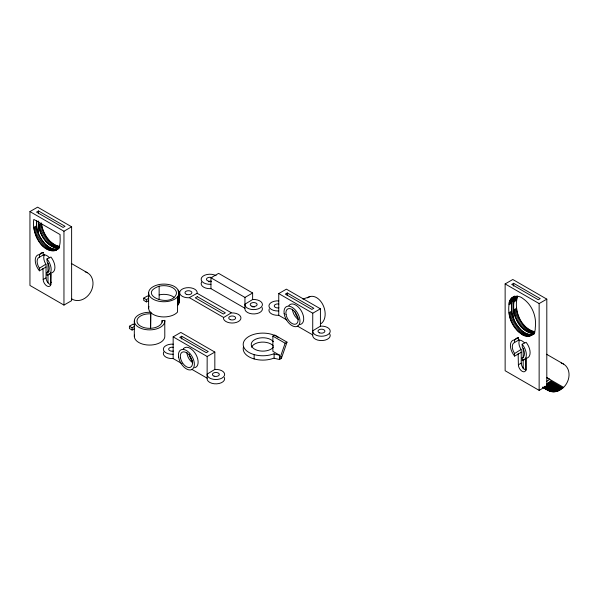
<?xml version="1.0" encoding="UTF-8"?>
<svg xmlns="http://www.w3.org/2000/svg" width="599" height="599" viewBox="0 0 599 599"><rect width="100%" height="100%" fill="white"/><g stroke="black" fill="none" stroke-linecap="round" stroke-linejoin="round"><path stroke-width="0.9" d="M177.559 305.52L179.004 302.772L178.839 299.904M509.008 304.704C508.379 297.044 517.723 293.75 522.994 298.616C532.264 304.951 536.809 316.826 535.266 327.84C535.895 335.5 526.551 338.794 521.28 333.928C512.01 327.593 507.465 315.718 509.008 304.704L511.868 303.057L512.534 299.552L514.556 296.355L511.703 298.002M534.241 333.329C517.761 332.647 509.345 309.885 515.544 296.318M531.972 333.418L534.825 331.771C520.142 328.222 513.365 309.473 517.633 296.011L514.781 297.658M150.671 328.125L150.574 312.281A15.26 8.805 0 0 0 134.318 320.884A15.26 8.805 0 0 0 149.907 329.877A15.26 8.805 0 0 0 164.8 320.495L162.127 320.443L162.127 322.225M197.146 293.308L197.191 293.046A8.768 5.062 0 0 0 188.633 287.647A8.768 5.062 0 0 0 179.67 292.821A8.768 5.062 0 0 0 189.014 297.763L197.146 293.308L231.618 312.918A8.768 5.062 0 0 1 240.955 317.859A8.768 5.062 0 0 1 232 323.033A8.768 5.062 0 0 1 223.434 317.642L231.154 312.948M182.066 363.705L173.156 358.561L173.156 336.863L207.164 356.495L207.119 378.463A8.768 5.062 0 0 0 216.733 383.832A8.768 5.062 0 0 0 224.34 377.482M244.961 308.283L210.953 288.651L210.953 277.794L244.961 297.433L244.909 308.552A8.768 5.062 0 0 0 254.523 313.921A8.768 5.062 0 0 0 262.137 307.572M286.839 319.963L278.745 315.284L278.745 293.585L312.753 313.217L312.708 335.185A8.768 5.062 0 0 0 322.599 340.539A8.768 5.062 0 0 0 329.764 333.89M287.018 342.141L281.38 358.419L279.501 359.505L279.501 355.162L272.874 351.336L272.874 336.144L274.754 335.058L287.018 342.141L285.139 343.227L279.501 359.505L273.713 358.202A19.617 11.329 0 0 1 251.917 358.202A19.617 11.329 0 0 1 243.576 346.574M178.614 295.217C180.688 284.532 164.59 282.601 157.133 285.042A15.26 8.805 0 0 0 153.089 299.171A15.26 8.805 0 0 0 177.559 296.834L178.614 295.217L178.614 303.903M56.254 250.09C61.398 246.885 59.945 239.51 60.08 234.568L33.829 219.414C31.208 231.798 42.215 256.327 57.684 249.266M561.218 363.054A15.26 12.459 -60 0 1 563.607 387.373L558.927 390.623L546.962 383.719L551.649 380.47M29.95 211.589L37.617 207.164L71.625 226.796L71.625 300.653L63.958 305.078L29.95 285.446L29.95 211.589L63.958 231.229L71.625 226.796M38.493 210.968L36.539 212.098L63.075 227.418L65.029 226.295L38.493 210.968L38.493 213.776M33.829 227.388L36.681 225.741L36.681 220.425M38.621 224.603L41.481 222.955C42.492 233.078 49.125 244.242 59.638 246.481L56.785 248.128C45.18 245.5 38.029 232.412 38.621 221.061M33.911 228.429L36.764 226.781L36.681 225.741M38.71 225.643L41.563 223.996M34.053 229.492L36.906 227.845L36.764 226.781M38.845 226.707L41.705 225.052M34.248 230.57L37.101 228.923L36.906 227.845M39.04 227.785L41.9 226.137M39.294 228.878L42.147 227.231M34.495 231.663L37.355 230.016L37.101 228.923M34.802 232.771L37.655 231.124L37.355 230.016M39.594 229.986L42.454 228.339M35.154 233.88L38.014 232.232L37.655 231.124M39.953 231.094L42.806 229.447M35.558 234.995L38.418 233.348L38.014 232.232M40.358 232.21L43.218 230.555M36.015 236.103L38.875 234.449L38.418 233.348M40.814 233.318L43.667 231.663M36.517 237.197L39.369 235.549L38.875 234.449M41.316 234.411L44.169 232.764M37.063 238.282L39.916 236.635L39.369 235.549M41.863 235.497L44.715 233.85M42.447 236.56L45.307 234.913M37.655 239.345L40.507 237.698C44.101 243.681 50.735 251.071 58.485 248.757M38.276 240.386L41.136 238.739M43.076 237.601L45.936 235.954M38.942 241.404L41.803 239.757M43.742 238.619L46.602 236.972M39.646 242.385L42.499 240.738M44.438 239.6L47.299 237.953M40.373 243.336L43.233 241.682M45.172 240.551L48.032 238.896M41.136 244.242L43.989 242.595M45.928 241.457L48.789 239.802M46.715 242.318L49.575 240.671M41.923 245.103L44.775 243.456M42.724 245.919L45.584 244.272M47.523 243.134L50.376 241.487M43.547 246.683L46.408 245.036M48.347 243.898L51.2 242.251M44.386 247.394L47.246 245.747M49.185 244.609L52.038 242.954M45.239 248.046L48.092 246.399M50.031 245.261L52.892 243.613M46.093 248.637L48.946 246.99M50.893 245.852L53.745 244.205M46.954 249.169L49.807 247.514M51.754 246.384L54.606 244.729M47.815 249.633L50.668 247.979M52.607 246.848L55.467 245.193M39.437 270.815L39.212 270.546A11.269 6.507 60 0 1 39.212 254.612L43.195 252.434L43.195 255.009L39.437 257.181A8.611 4.972 60 0 0 39.264 267.985L39.437 270.815L46.041 267.004M48.669 250.03L51.529 248.375M53.468 247.245L56.321 245.59M54.314 247.574L57.175 245.919M49.522 250.36L52.375 248.705M50.361 250.614L53.214 248.967M55.153 247.829L58.013 246.182M51.185 250.801L54.037 249.154M55.977 248.016L58.837 246.369M51.986 250.914L54.846 249.266M52.772 250.959L55.632 249.311M56.785 248.128L58.994 247.35M53.528 250.929L56.388 249.281M54.262 250.824L57.122 249.177M57.893 248.727L59.323 247.904M54.958 250.652L57.818 249.004M55.625 250.404L57.766 249.169M46.954 258.94L47.179 259.21A11.269 6.507 60 0 1 47.179 275.151L46.954 272.575A8.611 4.972 60 0 0 47.126 261.77L46.954 258.94L50.937 257.038A11.269 6.507 60 0 1 50.937 272.979L50.713 283.836A5.316 3.07 60 0 1 46.954 286.008A5.316 3.07 60 0 1 43.195 279.493L42.971 268.374M39.437 268.232L45.883 264.166A8.611 4.972 60 0 1 44.685 254.305M46.992 272.567L49.155 271.31M46.954 275.158L49.957 273.421M43.195 279.493L46.041 277.854L46.041 264.421M148.634 300.616L146.388 301.911L143.715 300.369L143.715 298.115L147.459 295.951L148.799 296.722M143.715 298.115L146.388 299.657L148.634 298.362M210.953 277.794L218.62 273.369L252.628 293.001L252.628 299.515L244.909 304.21A8.768 5.062 0 0 0 253.474 309.601A8.768 5.062 0 0 0 262.429 304.427A8.768 5.062 0 0 0 253.092 299.485L252.628 299.515M134.333 328.754L132.087 330.049L129.414 328.507L129.414 326.245L133.158 324.089L134.49 324.86M129.414 326.245L132.087 327.788L134.333 326.492M173.156 336.863L180.823 332.43L214.831 352.07L214.831 369.426L207.119 374.12A8.768 5.062 0 0 0 215.677 379.519A8.768 5.062 0 0 0 224.64 374.345A8.768 5.062 0 0 0 215.296 369.403L214.831 369.426M244.961 297.433L252.628 293.001M181.707 336.241L179.752 337.364L206.288 352.691L208.242 351.561L181.707 336.241L181.707 338.952M278.745 293.585L286.412 289.16L320.42 308.792L320.42 326.156L312.708 330.85A8.768 5.062 0 0 0 321.266 336.241A8.768 5.062 0 0 0 330.229 331.067A8.768 5.062 0 0 0 320.884 326.126L320.42 326.156M287.288 292.963L285.334 294.094L311.869 309.413L313.831 308.283L287.288 292.963L287.288 295.674M207.164 356.495L214.831 352.07M312.753 313.217L320.42 308.792M546.805 385.943L539.137 390.368L505.137 370.736L505.137 283.926L512.804 279.501L546.805 299.133L546.805 385.943L556.359 391.506L558.927 390.623M513.68 283.305L511.726 284.435L538.261 299.755L540.216 298.631L513.68 283.305L513.68 286.105M512.25 297.553L514.893 296.026M511.202 298.519L514.054 296.872M510.745 299.103L513.598 297.456M515.133 296.962L516.563 296.138M510.341 299.747L513.193 298.1M509.981 300.443L512.841 298.796M509.682 301.2L512.534 299.552M514.474 298.414L517.334 296.767M509.427 302.008L512.287 300.361M514.227 299.223L517.087 297.576M509.232 302.862L512.093 301.215M514.032 300.077L516.885 298.429M509.098 303.76L511.95 302.113M513.89 300.975L516.75 299.328M513.807 301.918L516.66 300.271M509.008 312.678L511.868 311.031L511.868 303.057M513.807 309.893L516.66 308.245M513.89 310.933L516.75 309.286M509.098 313.719L511.95 312.072L511.868 311.031M514.032 311.997L516.885 310.342M509.232 314.782L512.093 313.135L511.95 312.072M509.427 315.86L512.287 314.213L512.093 313.135M514.227 313.075L517.087 311.428M509.682 316.953L512.534 315.306L512.287 314.213M514.474 314.168L517.334 312.521M509.981 318.062L512.841 316.414L512.534 315.306M514.781 315.276L517.633 313.629M510.341 319.17L513.193 317.522L512.841 316.414M515.133 316.384L517.993 314.737M505.137 283.926L539.137 303.566L546.805 299.133M510.745 320.285L513.598 318.638L513.193 317.522M515.544 317.5L518.397 315.845M511.202 321.393L514.054 319.739L513.598 318.638M515.994 318.608L518.854 316.953M511.703 322.487L514.556 320.839L514.054 319.739M516.495 319.701L519.355 318.054M517.042 320.787L519.902 319.14M512.25 323.572L515.103 321.925L514.556 320.839M512.834 324.636L515.694 322.988C519.311 329.076 526.491 336.952 534.293 333.725L530.811 335.695M517.633 321.85L520.486 320.203M513.463 325.676L516.323 324.029M518.262 322.891L521.115 321.244M514.129 326.695L516.982 325.047M518.929 323.909L521.781 322.262M514.826 327.675L517.686 326.028M519.625 324.89L522.485 323.243M515.559 328.626L518.42 326.972M520.359 325.841L523.212 324.186M516.316 329.532L519.176 327.885M521.115 326.747L523.975 325.092M517.102 330.393L519.962 328.746M521.901 327.608L524.754 325.961M517.91 331.21L520.763 329.562M522.702 328.424L525.563 326.777M518.734 331.973L521.587 330.326M523.526 329.188L526.386 327.541M519.573 332.685L522.425 331.037M524.365 329.899L527.225 328.245M520.419 333.336L523.279 331.689M525.218 330.551L528.071 328.903M521.28 333.928L524.132 332.28M526.072 331.142L528.932 329.495M522.141 334.459L524.994 332.804M526.933 331.674L529.793 330.019M522.994 334.923L525.855 333.269M527.794 332.138L530.654 330.483M514.623 356.106L514.391 355.836A11.269 6.507 60 0 1 514.391 339.903L518.382 337.724L518.382 340.299L514.623 342.471A8.611 4.972 60 0 0 514.451 353.275L514.623 356.106L521.22 352.294M523.855 335.32L526.708 333.665M528.655 332.535L531.508 330.88M524.702 335.65L527.562 333.995M529.501 332.864L532.354 331.21M525.54 335.904L528.4 334.257M530.34 333.119L533.192 331.472M526.364 336.091L529.224 334.444M531.163 333.306L534.016 331.659M527.172 336.204L530.025 334.556M532.751 333.463L534.892 332.228M527.959 336.249L530.811 334.601M528.715 336.219L531.575 334.571M529.449 336.114L532.301 334.467M530.145 335.942L534.001 333.718M522.141 344.23L522.365 344.5A11.269 6.507 60 0 1 522.365 360.433L522.141 357.865A8.611 4.972 60 0 0 522.306 347.061L522.141 344.23L526.124 342.329A11.269 6.507 60 0 1 526.124 358.269M514.623 353.522L521.063 349.457A8.611 4.972 60 0 1 519.662 339.873M522.178 357.858L523.601 357.019M522.141 360.448L524.395 359.145M525.9 358.277L525.9 369.126A5.316 3.07 60 0 1 522.141 371.298A5.316 3.07 60 0 1 518.382 364.784L521.22 363.144L521.22 349.711M279.501 355.162L273.713 353.859A19.617 11.329 0 0 1 247.791 351.725A19.617 11.329 0 0 1 248.645 336.608A19.617 11.329 0 0 1 274.761 335.455M302.922 299.081L309.81 296.647M43.195 255.009L43.48 254.927A8.611 4.972 60 0 1 49.545 257.84M39.399 257.188L39.437 254.597M518.382 340.299L518.659 340.217A8.611 4.972 60 0 1 524.365 342.74M514.578 342.478L514.623 339.888M159.139 286.202C137.089 294.049 168.184 307.654 175.552 295.674A12.594 7.27 0 0 0 172.782 287.797A12.594 7.27 0 0 0 159.139 286.202L159.139 299.53M542.634 387.224C546.617 389.799 551.342 392.951 556.359 391.506M59.061 248.038L57.571 248.173M210.953 284.308L210.489 284.33A8.768 5.062 0 0 1 201.706 277.494A8.768 5.062 0 0 1 216.112 275.697M210.953 288.651L210.489 288.673A8.768 5.062 0 0 1 201.608 281.994M278.745 310.948L278.28 310.971A8.768 5.062 0 0 1 268.944 305.752A8.768 5.062 0 0 1 278.849 300.9M278.745 315.284L278.28 315.314A8.768 5.062 0 0 1 269.236 308.949M173.156 354.219L172.692 354.249A8.768 5.062 0 0 1 163.355 349.03A8.768 5.062 0 0 1 173.261 344.17M173.156 358.561L172.692 358.584A8.768 5.062 0 0 1 163.812 351.905M43.195 252.434L42.971 252.441A11.269 6.507 60 0 0 40.051 254.126M518.382 337.724L518.15 337.731A11.269 6.507 60 0 0 515.237 339.416M150.671 313.824L150.401 313.816A12.601 7.27 0 0 0 136.976 320.914A12.601 7.27 0 0 0 149.847 328.342A12.601 7.27 0 0 0 162.142 320.6L162.127 320.443M150.574 327.473L150.933 312.304M546.565 354.256L563.472 364.02M546.595 377.46L549.77 379.287M546.49 377.49L563.607 387.373M550.93 381.136L562.888 388.04M550.182 381.758L562.147 388.661M549.41 382.327L561.368 389.23M548.617 382.843L560.574 389.747M547.8 383.308L559.758 390.219M546.917 384.536L558.073 390.975M546.857 385.284L557.22 391.274M545.929 386.153L555.49 391.679M545.06 386.265L554.629 391.783M545 386.774L553.776 391.836M544.154 386.759L552.922 391.821M544.117 387.141L552.083 391.746M544.087 387.463L551.267 391.604M543.293 387.261L550.466 391.402M542.739 387.246L549.687 391.14M297.366 326.036L312.753 334.916M272.874 336.144L285.139 343.227M189.479 297.74L223.487 317.373M71.296 263.433L87.432 272.755M191.777 369.313L207.164 378.194M548.212 390.443L545.682 388.384M518.15 353.665L518.382 364.784M50.698 281.762L51.215 282.503M515.103 321.925L515.694 322.988M39.916 236.635L40.507 237.698M526.034 358.052L526.042 370.13M523.182 357.85L523.174 348.558A9.314 5.376 60 0 1 523.736 348.468M523.182 359.707L523.182 368.991M50.855 273.698L50.863 284.839M47.987 263.268L47.995 272.56M47.995 274.417L48.002 282.773M539.137 303.566L539.137 390.368M513.68 296.378L513.68 319.709M511.726 303.101L511.726 311.502M281.38 356.682L281.38 358.419M274.11 353.695L274.11 358.037M254.141 354.601L254.141 358.943M179.101 292.364L179.101 302.196M179.004 291.788L179.004 302.772M178.839 291.219L178.839 303.341M178.322 290.111L178.322 291.848M178.322 295.771L178.322 304.449M177.97 296.31L177.97 304.988M177.559 296.834L177.559 312.027A15.26 8.805 0 0 1 158.975 316.474A15.26 8.805 0 0 1 148.919 306.411M164.762 320.308L164.8 335.687A15.26 8.805 0 0 1 149.076 345.069A15.26 8.805 0 0 1 134.446 335.111M148.619 292.941L148.619 308.133M146.388 299.657L146.388 301.911M134.318 321.071L134.318 336.264M132.087 327.788L132.087 330.049M63.958 231.229L63.958 305.078M38.493 221.256L38.493 234.344M36.539 220.514L36.539 227.994M50.773 284.78A5.316 3.07 60 0 1 46.041 277.854M85.178 271.789A15.26 12.459 -60 0 1 91.063 291.316A15.26 12.459 -60 0 1 71.483 298.744M525.952 370.07A5.316 3.07 60 0 1 521.22 363.144M549.635 379.309A12.594 10.288 -60 0 1 546.505 381.346M159.139 294.88A12.594 7.27 0 0 1 173.927 297.239M307.519 297.928A14.728 9.966 70.6 0 1 322.711 304.382A14.728 9.966 70.6 0 1 321.094 323.632M278.939 307.781A3.452 1.992 0 0 1 274.252 305.932A3.452 1.992 0 0 1 278.909 304.052M298.137 318.076A7.974 4.605 60 0 1 295.045 311.779M288.845 305.67A11.269 6.507 60 0 1 301.567 311.323A11.269 6.507 60 0 1 299.275 324.538M298.721 319.701A8.611 4.972 60 0 1 292.514 309.219M273.331 347.255A11.591 6.694 0 0 1 255.586 349.674A11.591 6.694 0 0 1 255.736 339.146A11.591 6.694 0 0 1 273.406 341.729M275.75 335.927A19.617 11.329 0 0 1 278.378 337.551M251.55 347.21A11.591 6.694 0 0 1 261.77 342.119A11.591 6.694 0 0 1 273.406 346.072M211.148 281.141A3.452 1.992 0 0 1 206.483 279.029A3.452 1.992 0 0 1 211.911 277.651M252.643 306.973A3.452 1.992 0 0 1 254.65 306.965M208.677 281.755A3.452 1.992 0 0 1 211.11 281.747M173.351 351.059A3.452 1.992 0 0 1 168.663 349.202A3.452 1.992 0 0 1 173.321 347.323M192.549 361.354A7.974 4.605 60 0 1 189.351 354.144M183.841 348.274A11.269 6.507 60 0 1 195.978 354.593A11.269 6.507 60 0 1 194.585 367.734M183.257 348.94A11.269 6.507 60 0 1 183.534 348.588M192.736 362.739A8.611 4.972 60 0 1 186.933 352.497M197.311 296.662L195.281 297.83L223.322 314.018L225.351 312.85L197.311 296.662M284.173 313.704A11.269 6.507 60 0 0 297.246 326.373A11.269 6.507 60 0 0 294.551 309.189A11.269 6.507 60 0 0 284.173 313.704M319.649 332.879A3.452 1.992 0 0 0 324.913 331.232A3.452 1.992 0 0 0 319.814 329.428A3.452 1.992 0 0 0 319.649 332.879M286.037 314.49A8.611 4.972 60 0 0 296.086 323.992A8.611 4.972 60 0 0 293.839 310.791A8.611 4.972 60 0 0 286.037 314.49M251.857 306.239A3.452 1.992 0 0 0 257.121 304.599A3.452 1.992 0 0 0 252.022 302.787A3.452 1.992 0 0 0 251.857 306.239M178.584 356.982A11.269 6.507 60 0 0 191.658 369.65A11.269 6.507 60 0 0 188.962 352.467A11.269 6.507 60 0 0 178.584 356.982M214.06 376.15A3.452 1.992 0 0 0 219.324 374.51A3.452 1.992 0 0 0 214.225 372.698A3.452 1.992 0 0 0 214.06 376.15M180.456 357.76A8.611 4.972 60 0 0 190.504 367.262A8.611 4.972 60 0 0 188.251 354.069A8.611 4.972 60 0 0 180.456 357.76M230.383 319.671A3.452 1.992 0 0 0 235.647 318.024A3.452 1.992 0 0 0 230.548 316.22A3.452 1.992 0 0 0 230.383 319.671M186.626 294.409A3.452 1.992 0 0 0 191.89 292.769A3.452 1.992 0 0 0 186.791 290.957A3.452 1.992 0 0 0 186.626 294.409"/></g></svg>
